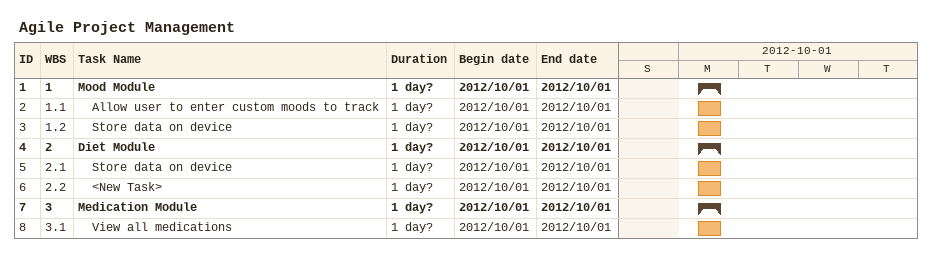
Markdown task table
Agile Project Management

| ID | WBS | Task | Duration | Start | Finish |
|---|---|---|---|---|---|
| 1 | 1 | **Mood Module** | 1d? | 2012-10-01 | 2012-10-01 |
| 2 | 1.1 | Allow user to enter custom moods to track | 1d? | 2012-10-01 | 2012-10-01 |
| 3 | 1.2 | Store data on device | 1d? | 2012-10-01 | 2012-10-01 |
| 4 | 2 | **Diet Module** | 1d? | 2012-10-01 | 2012-10-01 |
| 5 | 2.1 | Store data on device | 1d? | 2012-10-01 | 2012-10-01 |
| 6 | 2.2 | <New Task> | 1d? | 2012-10-01 | 2012-10-01 |
| 7 | 3 | **Medication Module** | 1d? | 2012-10-01 | 2012-10-01 |
| 8 | 3.1 | View all medications | 1d? | 2012-10-01 | 2012-10-01 |
